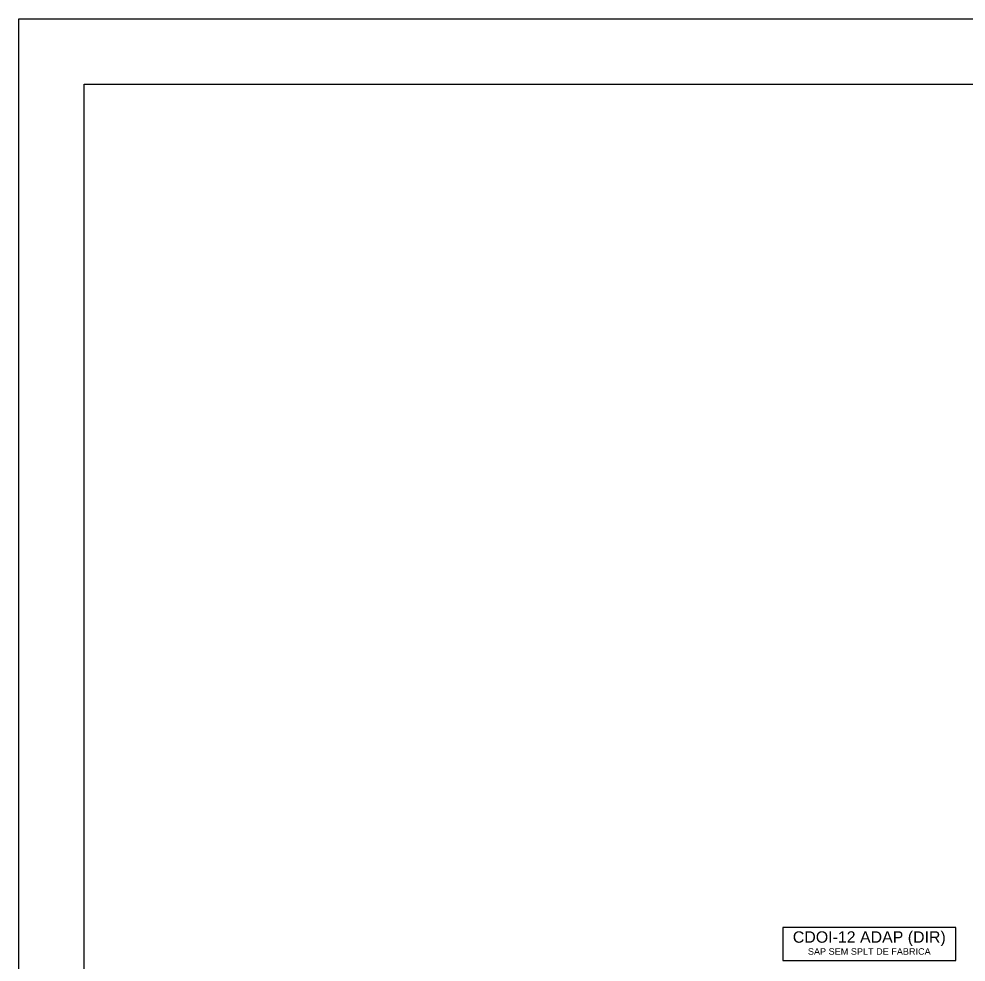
# Model space of a CAD drawing. Header units: millimetres. Extents: x 9740 to 12717, y -5875 to 443.
# Drawn here: x 9739.9 to 10030.9, y 153.8 to 443.5 of the extents above; entities that cross this region are included whole.
import ezdxf
from ezdxf.enums import TextEntityAlignment as Align

# ---------------------------------------------------------------- set-up
doc = ezdxf.new("R2010")
doc.units = ezdxf.units.MM
doc.styles.add('ARIAL', font='arial.ttf')

msp = doc.modelspace()

# ---------------------------------------------------------------- linework, layer by layer
at = {"color": 1}
for points in [[(9739.9, 443.48), (12166.98, 443.48), (12166.98, -740.46), (9739.9, -740.46)], [(9759.9, 423.48), (12146.98, 423.48), (12146.98, -720.46), (9759.9, -720.46)]]:
    msp.add_lwpolyline(points, close=True, dxfattribs=at)
msp.add_lwpolyline([(9974.6, 154.3), (10027.73, 154.3), (10027.73, 164.42), (9974.6, 164.42)], close=True)

# ---------------------------------------------------------------- texts
at = {"color": 7, "style": 'ARIAL'}
for s, height, p in [('CDOI-12 ADAP (DIR)', 3.5, (10001.16, 159.73)), ('SAP SEM SPLT DE FABRICA', 2, (10001.16, 156.04))]:
    msp.add_text(s, height=height, dxfattribs=at).set_placement(p, align=Align.CENTER)

doc.saveas('drawing.dxf')
